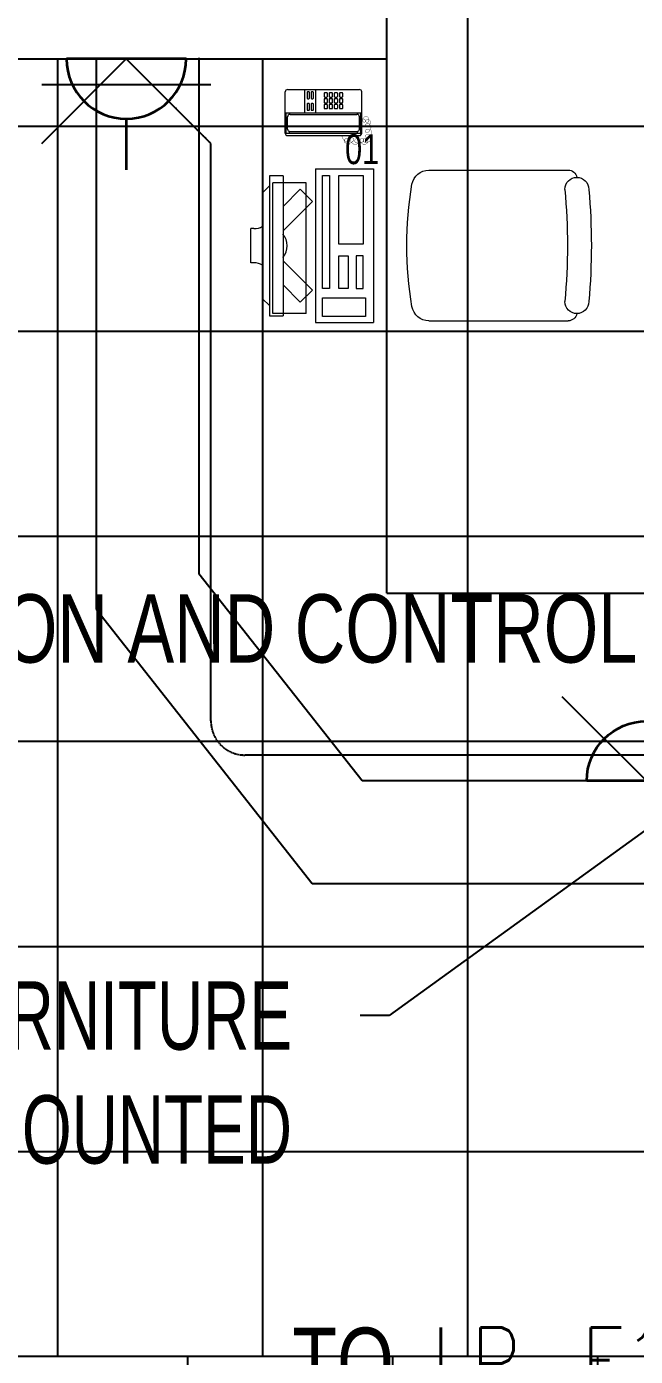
# Model space of a CAD drawing. Extents: x -12260 to 57327, y -29287 to 19916.
# Drawn here: x 3344 to 5126, y -2710 to 1182 of the extents above; entities that cross this region are included whole.
import ezdxf
from ezdxf import colors
from ezdxf.entities.mleader import LeaderData, LeaderLine
from ezdxf.enums import TextEntityAlignment as Align
from ezdxf.math import Vec2, Vec3

# ---------------------------------------------------------------- set-up
doc = ezdxf.new("R2010")
doc.units = 0
doc.header["$LTSCALE"] = 0.25
doc.linetypes.add('DASHDOT', pattern=[25.4, 12.7, -6.35, 0, -6.35])
doc.linetypes.add('HIDDEN', pattern=[9.525, 6.35, -3.175])
for name, color, linetype, lineweight in [('01-First Floor-FUR$0$72_EGR_BASE_TEXT', 252, 'Continuous', 5), ('01-First Floor-FUR$0$72_EGR_EQP_TAG', 142, 'Continuous', 5), ('01-First Floor-FUR$0$LOADING', 253, 'Continuous', 5), ('01-First Floor-FUR$0$Walls', 251, 'Continuous', 5), ('E-LITE-CIRC @ 100', 6, 'Continuous', 25), ('E-LITE-CLNG-CNDT', 6, 'DASHDOT', 35), ('E-LITE-EXIT-NUMB', 6, 'Continuous', 25), ('E-POWR-FLOR-CNDT', 6, 'HIDDEN', 25), ('E-POWR-TEXT @ 100', 6, 'Continuous', 25), ('E-POWR-WALL @ 100', 4, 'Continuous', 35)]:
    doc.layers.add(name, color=color, linetype=linetype, lineweight=lineweight)
doc.layers.add('01-First Floor-FUR$0$FALSE CEILING', color=251, linetype='Continuous')
doc.styles.add('01-First Floor-FUR$0$X3G_ENTITY_257CFD', font='swisscl.ttf', dxfattribs={"height": 200})
doc.styles.add('01-First Floor-FUR$0$X3G_ENTITY_9EC9', font='swisscl.ttf', dxfattribs={"height": 0.2})
doc.styles.add('DC_Elc_Romans', font='elc_romans.shx', dxfattribs={"width": 0.7})
doc.styles.add('DC_SIMPLEX', font='SIMPLEX.shx', dxfattribs={"width": 0.7})

# ---------------------------------------------------------------- blocks, each defined once
blk = doc.blocks.new('01-First Floor-FUR$0$DM20079-P')
at = {"color": 0}
for p, q in [((-0.0686, 0.217), (-0.0686, 0.008)), ((-0.0616, 0.225), (0.0594, 0.225)), ((-0.0616, 0.225), (-0.0616, 0)), ((-0.0616, 0.222), (-0.0016, 0.222)), ((-0.0616, 0.212), (-0.0565, 0.212)), ((-0.0566, 0.2105), (-0.0566, 0.0145)), ((-0.0496, 0.2175), (-0.0136, 0.2175)), ((-0.0068, 0.212), (-0.0016, 0.212)), ((-0.0066, 0.2105), (-0.0066, 0.0145)), ((-0.0016, 0.225), (-0.0016, 0)), ((0.0664, 0.217), (0.0664, 0.008)), ((-0.0016, 0.1675), (0.0664, 0.1675)), ((-0.0016, 0.135), (0.0664, 0.135)), ((-0.0616, 0.013), (-0.0565, 0.013)), ((-0.0616, 0.003), (-0.0016, 0.003)), ((-0.0594, 0), (0.0594, 0)), ((-0.0496, 0.0075), (-0.0136, 0.0075)), ((-0.0068, 0.013), (-0.0016, 0.013))]:
    blk.add_line(p, q, dxfattribs=at)
for points in [[(0.0074, 0.1605, 0.414214), (0.0054, 0.1585), (0.0054, 0.1555, 0.414214), (0.0074, 0.1535), (0.0234, 0.1535, 0.414214), (0.0254, 0.1555), (0.0254, 0.1585, 0.414214), (0.0234, 0.1605)], [(0.0574, 0.1535, 0.414214), (0.0594, 0.1555), (0.0594, 0.1585, 0.414214), (0.0574, 0.1605), (0.0414, 0.1605, 0.414214), (0.0394, 0.1585), (0.0394, 0.1555, 0.414214), (0.0414, 0.1535)], [(0.0234, 0.142, 0.414214), (0.0254, 0.144), (0.0254, 0.147, 0.414214), (0.0234, 0.149), (0.0074, 0.149, 0.414214), (0.0054, 0.147), (0.0054, 0.144, 0.414214), (0.0074, 0.142)], [(0.0574, 0.142, 0.414214), (0.0594, 0.144), (0.0594, 0.147, 0.414214), (0.0574, 0.149), (0.0414, 0.149, 0.414214), (0.0394, 0.147), (0.0394, 0.144, 0.414214), (0.0414, 0.142)], [(0.0104, 0.103, 0.414214), (0.0124, 0.101), (0.0204, 0.101, 0.414214), (0.0224, 0.103), (0.0224, 0.109, 0.414214), (0.0204, 0.111), (0.0124, 0.111, 0.414214), (0.0104, 0.109)], [(0.0104, 0.088, 0.414214), (0.0124, 0.086), (0.0204, 0.086, 0.414214), (0.0224, 0.088), (0.0224, 0.094, 0.414214), (0.0204, 0.096), (0.0124, 0.096, 0.414214), (0.0104, 0.094)], [(0.0104, 0.073, 0.414214), (0.0124, 0.071), (0.0204, 0.071, 0.414214), (0.0224, 0.073), (0.0224, 0.079, 0.414214), (0.0204, 0.081), (0.0124, 0.081, 0.414214), (0.0104, 0.079)], [(0.0274, 0.103, 0.414214), (0.0294, 0.101), (0.0374, 0.101, 0.414214), (0.0394, 0.103), (0.0394, 0.109, 0.414214), (0.0374, 0.111), (0.0294, 0.111, 0.414214), (0.0274, 0.109)], [(0.0274, 0.088, 0.414214), (0.0294, 0.086), (0.0374, 0.086, 0.414214), (0.0394, 0.088), (0.0394, 0.094, 0.414214), (0.0374, 0.096), (0.0294, 0.096, 0.414214), (0.0274, 0.094)], [(0.0274, 0.073, 0.414214), (0.0294, 0.071), (0.0374, 0.071, 0.414214), (0.0394, 0.073), (0.0394, 0.079, 0.414214), (0.0374, 0.081), (0.0294, 0.081, 0.414214), (0.0274, 0.079)], [(0.0444, 0.103, 0.414214), (0.0464, 0.101), (0.0544, 0.101, 0.414214), (0.0564, 0.103), (0.0564, 0.109, 0.414214), (0.0544, 0.111), (0.0464, 0.111, 0.414214), (0.0444, 0.109)], [(0.0444, 0.088, 0.414214), (0.0464, 0.086), (0.0544, 0.086, 0.414214), (0.0564, 0.088), (0.0564, 0.094, 0.414214), (0.0544, 0.096), (0.0464, 0.096, 0.414214), (0.0444, 0.094)], [(0.0444, 0.073, 0.414214), (0.0464, 0.071), (0.0544, 0.071, 0.414214), (0.0564, 0.073), (0.0564, 0.079, 0.414214), (0.0544, 0.081), (0.0464, 0.081, 0.414214), (0.0444, 0.079)], [(0.0104, 0.058, 0.414214), (0.0124, 0.056), (0.0204, 0.056, 0.414214), (0.0224, 0.058), (0.0224, 0.064, 0.414214), (0.0204, 0.066), (0.0124, 0.066, 0.414214), (0.0104, 0.064)], [(0.0274, 0.058, 0.414214), (0.0294, 0.056), (0.0374, 0.056, 0.414214), (0.0394, 0.058), (0.0394, 0.064, 0.414214), (0.0374, 0.066), (0.0294, 0.066, 0.414214), (0.0274, 0.064)], [(0.0444, 0.058, 0.414214), (0.0464, 0.056), (0.0544, 0.056, 0.414214), (0.0564, 0.058), (0.0564, 0.064, 0.414214), (0.0544, 0.066), (0.0464, 0.066, 0.414214), (0.0444, 0.064)]]:
    blk.add_lwpolyline(points, format="xyb", close=True, dxfattribs=at)
at = {"color": 0, "const_width": 0.001}
blk.add_lwpolyline([(-0.0686, 0.059, 0.184574), (-0.0861, 0.0478, 1.44364), (-0.0769, 0.0452, 0.837915), (-0.0907, 0.0465, 0.30536), (-0.0835, 0.0248, 1.584726), (-0.0815, 0.034, 0.253153), (-0.094, 0.0228, 0.874198), (-0.0776, 0.0142, 0.915253), (-0.0897, 0.0168, 0.223821), (-0.0874, -0.0011, 1.703343), (-0.0796, 0.005, 0.588962), (-0.0934, -0.0114, 0.717795), (-0.0769, -0.0108, 0.983104), (-0.0875, -0.0075, 0.326362), (-0.0815, -0.0259, 0.758716), (-0.0657, -0.0134, 0.906186), (-0.0743, -0.016, 0.189488), (-0.067, -0.0272, 0.7948), (-0.0506, -0.0127, 1.223996), (-0.0585, -0.0193, 0.072149), (-0.0473, -0.0259, 0.645886), (-0.0341, -0.0134, 1.366917), (-0.042, -0.0193, 0.078415), (-0.0315, -0.0246, 0.723006), (-0.0229, -0.0127, 1.105484), (-0.0289, -0.018, 0.327892), (-0.017, -0.0193, 0.446638), (-0.0144, -0.0068, 0.327263), (-0.0269, -0.0029, 1.240441), (-0.0229, -0.0094, 0.611307), (-0.0278, 0.0075)], format="xyb", dxfattribs=at)
at = {"color": 0}
for centre, radius, start, end in [((-0.0605, 0.217), 0.00813, 97.9633, 179.6649), ((-0.0496, 0.2105), 0.007, 90, 180), ((-0.0136, 0.2105), 0.007, 0, 90), ((0.0582, 0.217), 0.00813, 0.3351, 82.0367), ((-0.0605, 0.008), 0.00813, 180.3351, 277.9633), ((-0.0496, 0.0145), 0.007, 180, 270), ((-0.0136, 0.0145), 0.007, 270, 0), ((0.0582, 0.008), 0.00813, 277.9633, 359.6649)]:
    blk.add_arc(centre, radius, start, end, dxfattribs=at)
blk = doc.blocks.new('01-First Floor-FUR$0$GF21021-P')
for p, q in [((-0.2207, 0.4756), (-0.2207, 0.0675)), ((0.2205, 0.4756), (0.2205, 0.0675))]:
    blk.add_line(p, q)
for centre, radius, start, end in [((-0.1707, 0.4756), 0.05, 99.6329, 180), ((-0.0001, -0.5295), 1.0695, 80.3671, 99.6329), ((0.1705, 0.4756), 0.05, 0, 80.3671), ((-0.1957, 0.0675), 0.025, 180, 261.4721), ((-0.1643, 0.0425), 0.0351, 90, 270), ((0, 1.8467), 1.7767, 264.6946, 275.3053), ((0.1641, 0.0425), 0.0351, 270, 90), ((0.1955, 0.0675), 0.025, 278.5279, 0), ((0, 1.8314), 1.8314, 264.8532, 275.147)]:
    blk.add_arc(centre, radius, start, end)
blk = doc.blocks.new('01-First Floor-FUR$0$ITCWLS1-P')
at = {"layer": '01-First Floor-FUR$0$LOADING'}
for p, q in [((-0.2651, 0.43, 0), (-0.3051, 0.43, 0)), ((-0.3051, 0.43, 0), (-0.3051, 0.02, 0)), ((-0.2651, 0.43, 0), (-0.2651, 0.02, 0)), ((-0.17, 0.45), (-0.17, 0)), ((-0.17, 0.45), (0, 0.45)), ((-0.1496, 0.4305), (-0.1291, 0.4305)), ((-0.1291, 0.4305), (-0.1291, 0.4089)), ((0, 0.45), (0, 0)), ((-0.3251, 0.38, 0), (-0.3051, 0.4, 0)), ((-0.197, 0.4094), (-0.295, 0.4094)), ((-0.295, 0.0264), (-0.295, 0.4094)), ((-0.197, 0.0264), (-0.197, 0.4094)), ((-0.3251, 0.38, 0), (-0.3251, 0.07, 0)), ((-0.3503, 0.275), (-0.3596, 0.275)), ((-0.3596, 0.175), (-0.3596, 0.275)), ((-0.3503, 0.175), (-0.3596, 0.175)), ((-0.3251, 0.07, 0), (-0.3051, 0.05, 0)), ((-0.3051, 0.02, 0), (-0.2651, 0.02, 0)), ((-0.197, 0.0264), (-0.295, 0.0264)), ((-0.17, 0), (0, 0))]:
    blk.add_line(p, q, dxfattribs=at)
at = {"layer": '01-First Floor-FUR$0$LOADING', "extrusion": (2.48281e-10, 3.18408e-10, -1)}
for p, q in [((-0.2651, 0.3395), (-0.2144, 0.3902)), ((-0.1791, 0.3548), (-0.2144, 0.3902)), ((-0.2651, 0.2688), (-0.1791, 0.3548))]:
    blk.add_line(p, q, dxfattribs=at)
at = {"layer": '01-First Floor-FUR$0$LOADING', "extrusion": (2.48281e-10, -3.18408e-10, -1)}
for p, q in [((-0.2651, 0.1812), (-0.1791, 0.0952)), ((-0.2651, 0.1105), (-0.2144, 0.0598)), ((-0.1791, 0.0952), (-0.2144, 0.0598))]:
    blk.add_line(p, q, dxfattribs=at)
at = {"layer": '01-First Floor-FUR$0$LOADING'}
for points in [[(-0.1291, 0.4089), (-0.1291, 0.1), (-0.1496, 0.1), (-0.1496, 0.4305)], [(-0.1496, 0.1), (-0.1496, 0.1), (-0.1496, 0.1), (-0.1496, 0.1), (-0.1496, 0.1), (-0.1496, 0.1), (-0.1496, 0.1), (-0.1496, 0.1), (-0.1496, 0.1)], [(-0.1496, 0.1), (-0.1496, 0.1), (-0.1496, 0.1), (-0.1496, 0.1), (-0.1496, 0.1), (-0.1496, 0.1), (-0.1496, 0.1), (-0.1496, 0.1), (-0.1496, 0.1), (-0.1496, 0.1), (-0.1496, 0.1), (-0.1496, 0.1), (-0.1496, 0.1), (-0.1496, 0.1), (-0.1496, 0.1), (-0.1496, 0.1), (-0.1496, 0.1), (-0.1496, 0.1)], [(-0.1496, 0.1), (-0.1496, 0.1), (-0.1496, 0.1), (-0.1496, 0.1), (-0.1496, 0.1), (-0.1496, 0.1), (-0.1496, 0.1), (-0.1496, 0.1), (-0.1496, 0.1), (-0.1496, 0.1)], [(-0.1496, 0.1), (-0.1496, 0.1), (-0.1496, 0.1), (-0.1496, 0.1), (-0.1496, 0.1), (-0.1496, 0.1), (-0.1496, 0.1)], [(-0.1496, 0.1), (-0.1496, 0.1), (-0.1496, 0.1), (-0.1496, 0.1), (-0.1496, 0.1), (-0.1496, 0.1), (-0.1496, 0.1), (-0.1496, 0.1), (-0.1496, 0.1), (-0.1496, 0.1)], [(-0.1496, 0.1), (-0.1496, 0.1), (-0.1496, 0.1), (-0.1496, 0.1), (-0.1496, 0.1), (-0.1496, 0.1), (-0.1496, 0.1), (-0.1496, 0.1), (-0.1496, 0.1), (-0.1496, 0.1), (-0.1496, 0.1), (-0.1496, 0.1), (-0.1496, 0.1), (-0.1496, 0.1), (-0.1496, 0.1)], [(-0.1496, 0.1), (-0.1496, 0.1), (-0.1496, 0.1), (-0.1496, 0.1), (-0.1496, 0.1), (-0.1496, 0.1), (-0.1496, 0.1), (-0.1496, 0.1), (-0.1496, 0.1), (-0.1496, 0.1)], [(-0.1496, 0.1), (-0.1496, 0.1), (-0.1496, 0.1), (-0.1496, 0.1), (-0.1496, 0.1), (-0.1496, 0.1), (-0.1496, 0.1), (-0.1496, 0.1), (-0.1496, 0.1), (-0.1496, 0.1)], [(-0.1496, 0.1), (-0.1496, 0.1), (-0.1496, 0.1), (-0.1496, 0.1), (-0.1496, 0.1), (-0.1496, 0.1), (-0.1496, 0.1), (-0.1496, 0.1), (-0.1496, 0.1), (-0.1496, 0.1), (-0.1496, 0.1), (-0.1496, 0.1), (-0.1496, 0.1), (-0.1496, 0.1), (-0.1496, 0.1), (-0.1496, 0.1), (-0.1496, 0.1), (-0.1496, 0.1), (-0.1496, 0.1), (-0.1496, 0.1), (-0.1496, 0.1), (-0.1496, 0.1), (-0.1496, 0.1), (-0.1496, 0.1), (-0.1496, 0.1), (-0.1496, 0.1), (-0.1496, 0.1), (-0.1496, 0.1), (-0.1496, 0.1), (-0.1496, 0.1), (-0.1496, 0.1), (-0.1496, 0.1), (-0.1496, 0.1), (-0.1496, 0.1), (-0.1496, 0.1), (-0.1496, 0.1), (-0.1496, 0.1), (-0.1496, 0.1), (-0.1496, 0.1), (-0.1496, 0.1), (-0.1496, 0.1), (-0.1496, 0.1), (-0.1496, 0.1), (-0.1496, 0.1), (-0.1496, 0.1), (-0.1496, 0.1), (-0.1496, 0.1), (-0.1496, 0.1), (-0.1496, 0.1), (-0.1496, 0.1), (-0.1496, 0.1), (-0.1496, 0.1), (-0.1496, 0.1), (-0.1496, 0.1)], [(-0.1496, 0.1), (-0.1496, 0.1), (-0.1496, 0.1), (-0.1496, 0.1), (-0.1496, 0.1), (-0.1496, 0.1), (-0.1496, 0.1), (-0.1496, 0.1), (-0.1496, 0.1), (-0.1496, 0.1), (-0.1496, 0.1), (-0.1496, 0.1), (-0.1496, 0.1), (-0.1496, 0.1), (-0.1496, 0.1), (-0.1496, 0.1), (-0.1496, 0.1), (-0.1496, 0.1), (-0.1496, 0.1), (-0.1496, 0.1), (-0.1496, 0.1), (-0.1496, 0.1), (-0.1496, 0.1), (-0.1496, 0.1), (-0.1496, 0.1), (-0.1496, 0.1), (-0.1496, 0.1), (-0.1496, 0.1), (-0.1496, 0.1), (-0.1496, 0.1), (-0.1496, 0.1), (-0.1496, 0.1), (-0.1496, 0.1), (-0.1496, 0.1), (-0.1496, 0.1), (-0.1496, 0.1), (-0.1496, 0.1), (-0.1496, 0.1), (-0.1496, 0.1), (-0.1496, 0.1), (-0.1496, 0.1), (-0.1496, 0.1), (-0.1496, 0.1), (-0.1496, 0.1), (-0.1496, 0.1), (-0.1496, 0.1), (-0.1496, 0.1), (-0.1496, 0.1), (-0.1496, 0.1), (-0.1496, 0.1), (-0.1496, 0.1), (-0.1496, 0.1), (-0.1496, 0.1), (-0.1496, 0.1), (-0.1496, 0.1), (-0.1496, 0.1), (-0.1496, 0.1), (-0.1496, 0.1), (-0.1496, 0.1), (-0.1496, 0.1), (-0.1496, 0.1), (-0.1496, 0.1), (-0.1496, 0.1), (-0.1496, 0.1), (-0.1496, 0.1), (-0.1496, 0.1), (-0.1496, 0.1), (-0.1496, 0.1), (-0.1496, 0.1), (-0.1496, 0.1), (-0.1496, 0.1), (-0.1496, 0.1), (-0.1496, 0.1), (-0.1496, 0.1), (-0.1496, 0.1), (-0.1496, 0.1), (-0.1496, 0.1), (-0.1496, 0.1), (-0.1496, 0.1), (-0.1496, 0.1), (-0.1496, 0.1), (-0.1496, 0.1), (-0.1496, 0.1), (-0.1496, 0.1), (-0.1496, 0.1), (-0.1496, 0.1), (-0.1496, 0.1), (-0.1496, 0.1), (-0.1496, 0.1)], [(-0.1496, 0.1), (-0.1496, 0.1), (-0.1496, 0.1), (-0.1496, 0.1), (-0.1496, 0.1), (-0.1496, 0.1), (-0.1496, 0.1), (-0.1496, 0.1), (-0.1496, 0.1), (-0.1496, 0.1), (-0.1496, 0.1), (-0.1496, 0.1)], [(-0.1496, 0.1), (-0.1496, 0.1), (-0.1496, 0.1), (-0.1496, 0.1), (-0.1496, 0.1), (-0.1496, 0.1), (-0.1496, 0.1)], [(-0.1496, 0.1), (-0.1496, 0.1), (-0.1496, 0.1), (-0.1496, 0.1), (-0.1496, 0.1), (-0.1496, 0.1), (-0.1496, 0.1), (-0.1496, 0.1), (-0.1496, 0.1), (-0.1496, 0.1), (-0.1496, 0.1), (-0.1496, 0.1), (-0.1496, 0.1), (-0.1496, 0.1), (-0.1496, 0.1), (-0.1496, 0.1), (-0.1496, 0.1)], [(-0.1496, 0.1), (-0.1496, 0.1), (-0.1496, 0.1), (-0.1496, 0.1), (-0.1496, 0.1), (-0.1496, 0.1), (-0.1496, 0.1), (-0.1496, 0.1), (-0.1496, 0.1), (-0.1496, 0.1), (-0.1496, 0.1), (-0.1496, 0.1), (-0.1496, 0.1), (-0.1496, 0.1), (-0.1496, 0.1), (-0.1496, 0.1), (-0.1496, 0.1), (-0.1496, 0.1), (-0.1496, 0.1), (-0.1496, 0.1), (-0.1496, 0.1), (-0.1496, 0.1), (-0.1496, 0.1), (-0.1496, 0.1), (-0.1496, 0.1), (-0.1496, 0.1), (-0.1496, 0.1), (-0.1496, 0.1), (-0.1496, 0.1), (-0.1496, 0.1), (-0.1496, 0.1), (-0.1496, 0.1), (-0.1496, 0.1), (-0.1496, 0.1), (-0.1496, 0.1), (-0.1496, 0.1), (-0.1496, 0.1), (-0.1496, 0.1), (-0.1496, 0.1), (-0.1496, 0.1), (-0.1496, 0.1), (-0.1496, 0.1), (-0.1496, 0.1), (-0.1496, 0.1), (-0.1496, 0.1), (-0.1496, 0.1), (-0.1496, 0.1), (-0.1496, 0.1), (-0.1496, 0.1), (-0.1496, 0.1), (-0.1496, 0.1), (-0.1496, 0.1), (-0.1496, 0.1), (-0.1496, 0.1), (-0.1496, 0.1), (-0.1496, 0.1), (-0.1496, 0.1), (-0.1496, 0.1), (-0.1496, 0.1), (-0.1496, 0.1), (-0.1496, 0.1), (-0.1496, 0.1), (-0.1496, 0.1), (-0.1496, 0.1), (-0.1496, 0.1), (-0.1496, 0.1), (-0.1496, 0.1), (-0.1496, 0.1), (-0.1496, 0.1), (-0.1496, 0.1), (-0.1496, 0.1), (-0.1496, 0.1), (-0.1496, 0.1), (-0.1496, 0.1), (-0.1496, 0.1), (-0.1496, 0.1), (-0.1496, 0.1), (-0.1496, 0.1), (-0.1496, 0.1), (-0.1496, 0.1), (-0.1496, 0.1), (-0.1496, 0.1), (-0.1496, 0.1), (-0.1496, 0.1), (-0.1496, 0.1), (-0.1496, 0.1), (-0.1496, 0.1), (-0.1496, 0.1), (-0.1496, 0.1), (-0.1496, 0.1), (-0.1496, 0.1), (-0.1496, 0.1), (-0.1496, 0.1), (-0.1496, 0.1), (-0.1496, 0.1), (-0.1496, 0.1), (-0.1496, 0.1), (-0.1496, 0.1), (-0.1496, 0.1), (-0.1496, 0.1), (-0.1496, 0.1), (-0.1496, 0.1), (-0.1496, 0.1), (-0.1496, 0.1), (-0.1496, 0.1), (-0.1496, 0.1), (-0.1496, 0.1), (-0.1496, 0.1), (-0.1496, 0.1), (-0.1496, 0.1), (-0.1496, 0.1)], [(-0.1496, 0.1), (-0.1496, 0.1), (-0.1496, 0.1), (-0.1496, 0.1), (-0.1496, 0.1), (-0.1496, 0.1), (-0.1496, 0.1), (-0.1496, 0.1)]]:
    blk.add_lwpolyline(points, dxfattribs=at)
for points in [[(-0.1019, 0.4305), (-0.0304, 0.4305), (-0.0304, 0.2294), (-0.1019, 0.2294)], [(-0.1019, 0.1954), (-0.0747, 0.1954), (-0.0747, 0.1), (-0.1019, 0.1)], [(-0.0304, 0.1954), (-0.0508, 0.1954), (-0.0508, 0.1), (-0.0304, 0.1)], [(-0.1496, 0.1), (-0.1496, 0.1), (-0.1496, 0.1), (-0.1496, 0.1), (-0.1496, 0.1), (-0.1496, 0.1), (-0.1496, 0.1), (-0.1496, 0.1), (-0.1496, 0.1), (-0.1496, 0.1), (-0.1496, 0.1), (-0.1496, 0.1), (-0.1496, 0.1), (-0.1496, 0.1), (-0.1496, 0.1), (-0.1496, 0.1), (-0.1496, 0.1), (-0.1496, 0.1), (-0.1496, 0.1), (-0.1496, 0.1), (-0.1496, 0.1), (-0.1496, 0.1), (-0.1496, 0.1), (-0.1496, 0.1), (-0.1496, 0.1), (-0.1496, 0.1), (-0.1496, 0.1), (-0.1496, 0.1), (-0.1496, 0.1), (-0.1496, 0.1), (-0.1496, 0.1), (-0.1496, 0.1), (-0.1496, 0.1), (-0.1496, 0.1), (-0.1496, 0.1), (-0.1496, 0.1), (-0.1496, 0.1), (-0.1496, 0.1), (-0.1496, 0.1), (-0.1496, 0.1), (-0.1496, 0.1), (-0.1496, 0.1), (-0.1496, 0.1), (-0.1496, 0.1), (-0.1496, 0.1), (-0.1496, 0.1), (-0.1496, 0.1), (-0.1496, 0.1), (-0.1496, 0.1), (-0.1496, 0.1), (-0.1496, 0.1), (-0.1496, 0.1), (-0.1496, 0.1), (-0.1496, 0.1), (-0.1496, 0.1), (-0.1496, 0.1), (-0.1496, 0.1), (-0.1496, 0.1), (-0.1496, 0.1), (-0.1496, 0.1), (-0.1496, 0.1), (-0.1496, 0.1), (-0.1496, 0.1), (-0.1496, 0.1), (-0.1496, 0.1), (-0.1496, 0.1), (-0.1496, 0.1), (-0.1496, 0.1), (-0.1496, 0.1), (-0.1496, 0.1), (-0.1496, 0.1), (-0.1496, 0.1), (-0.1496, 0.1), (-0.1496, 0.1), (-0.1496, 0.1), (-0.1496, 0.1), (-0.1496, 0.1), (-0.1496, 0.1), (-0.1496, 0.1), (-0.1496, 0.1), (-0.1496, 0.1), (-0.1496, 0.1), (-0.1496, 0.1), (-0.1496, 0.1), (-0.1496, 0.1), (-0.1496, 0.1), (-0.1496, 0.1), (-0.1496, 0.1), (-0.1496, 0.1), (-0.1496, 0.1), (-0.1496, 0.1), (-0.1496, 0.1), (-0.1496, 0.1), (-0.1496, 0.1), (-0.1496, 0.1), (-0.1496, 0.1), (-0.1496, 0.1), (-0.1496, 0.1), (-0.1496, 0.1), (-0.1496, 0.1), (-0.1496, 0.1), (-0.1496, 0.1), (-0.1496, 0.1), (-0.1496, 0.1), (-0.1496, 0.1), (-0.1496, 0.1), (-0.1496, 0.1), (-0.1496, 0.1), (-0.1496, 0.1), (-0.1496, 0.1), (-0.1496, 0.1), (-0.1496, 0.1), (-0.1496, 0.1), (-0.1496, 0.1), (-0.1496, 0.1), (-0.1496, 0.1), (-0.1496, 0.1), (-0.1496, 0.1), (-0.1496, 0.1), (-0.1496, 0.1), (-0.1496, 0.1), (-0.1496, 0.1), (-0.1496, 0.1), (-0.1496, 0.1), (-0.1496, 0.1), (-0.1496, 0.1), (-0.1496, 0.1), (-0.1496, 0.1), (-0.1496, 0.1), (-0.1496, 0.1), (-0.1496, 0.1), (-0.1496, 0.1), (-0.1496, 0.1), (-0.1496, 0.1), (-0.1496, 0.1), (-0.1496, 0.1), (-0.1496, 0.1), (-0.1496, 0.1), (-0.1496, 0.1), (-0.1496, 0.1), (-0.1496, 0.1), (-0.1496, 0.1), (-0.1496, 0.1), (-0.1496, 0.1), (-0.1496, 0.1), (-0.1496, 0.1), (-0.1496, 0.1), (-0.1496, 0.1), (-0.1496, 0.1), (-0.1496, 0.1), (-0.1496, 0.1), (-0.1496, 0.1), (-0.1496, 0.1), (-0.1496, 0.1), (-0.1496, 0.1), (-0.1496, 0.1), (-0.1496, 0.1), (-0.1496, 0.1), (-0.1496, 0.1), (-0.1496, 0.1), (-0.1496, 0.1), (-0.1496, 0.1), (-0.1496, 0.1), (-0.1496, 0.1), (-0.1496, 0.1), (-0.1496, 0.1), (-0.1496, 0.1), (-0.1496, 0.1), (-0.1496, 0.1), (-0.1496, 0.1), (-0.1496, 0.1), (-0.1496, 0.1), (-0.1496, 0.1), (-0.1496, 0.1), (-0.1496, 0.1), (-0.1496, 0.1), (-0.1496, 0.1), (-0.1496, 0.1), (-0.1496, 0.1), (-0.1496, 0.1), (-0.1496, 0.1), (-0.1496, 0.1), (-0.1496, 0.1), (-0.1496, 0.1), (-0.1496, 0.1), (-0.1496, 0.1), (-0.1496, 0.1), (-0.1496, 0.1), (-0.1496, 0.1), (-0.1496, 0.1), (-0.1496, 0.1), (-0.1496, 0.1), (-0.1496, 0.1), (-0.1496, 0.1), (-0.1496, 0.1), (-0.1496, 0.1), (-0.1496, 0.1), (-0.1496, 0.1), (-0.1496, 0.1), (-0.1496, 0.1), (-0.1496, 0.1), (-0.1496, 0.1), (-0.1496, 0.1), (-0.1496, 0.1), (-0.1496, 0.1), (-0.1496, 0.1), (-0.1496, 0.1), (-0.1496, 0.1), (-0.1496, 0.1), (-0.1496, 0.1), (-0.1496, 0.1), (-0.1496, 0.1), (-0.1496, 0.1), (-0.1496, 0.1), (-0.1496, 0.1), (-0.1496, 0.1), (-0.1496, 0.1), (-0.1496, 0.1), (-0.1496, 0.1), (-0.1496, 0.1), (-0.1496, 0.1), (-0.1496, 0.1), (-0.1496, 0.1), (-0.1496, 0.1), (-0.1496, 0.1), (-0.1496, 0.1), (-0.1496, 0.1), (-0.1496, 0.1), (-0.1496, 0.1), (-0.1496, 0.1), (-0.1496, 0.1), (-0.1496, 0.1), (-0.1496, 0.1), (-0.1496, 0.1), (-0.1496, 0.1), (-0.1496, 0.1), (-0.1496, 0.1), (-0.1496, 0.1), (-0.1496, 0.1), (-0.1496, 0.1), (-0.1496, 0.1), (-0.1496, 0.1), (-0.1496, 0.1), (-0.1496, 0.1), (-0.1496, 0.1), (-0.1496, 0.1), (-0.1496, 0.1), (-0.1496, 0.1), (-0.1496, 0.1), (-0.1496, 0.1), (-0.1496, 0.1), (-0.1496, 0.1), (-0.1496, 0.1), (-0.1496, 0.1), (-0.1496, 0.1), (-0.1496, 0.1), (-0.1496, 0.1), (-0.1496, 0.1), (-0.1496, 0.1), (-0.1496, 0.1), (-0.1496, 0.1), (-0.1496, 0.1), (-0.1496, 0.1), (-0.1496, 0.1), (-0.1496, 0.1), (-0.1496, 0.1), (-0.1496, 0.1), (-0.1496, 0.1), (-0.1496, 0.1), (-0.1496, 0.1), (-0.1496, 0.1), (-0.1496, 0.1), (-0.1496, 0.1), (-0.1496, 0.1), (-0.1496, 0.1), (-0.1496, 0.1), (-0.1496, 0.1)], [(-0.1496, 0.1), (-0.1496, 0.1), (-0.1496, 0.1), (-0.1496, 0.1), (-0.1496, 0.1), (-0.1496, 0.1), (-0.1496, 0.1), (-0.1496, 0.1), (-0.1496, 0.1), (-0.1496, 0.1), (-0.1496, 0.1), (-0.1496, 0.1), (-0.1496, 0.1), (-0.1496, 0.1), (-0.1496, 0.1), (-0.1496, 0.1), (-0.1496, 0.1), (-0.1496, 0.1), (-0.1496, 0.1), (-0.1496, 0.1), (-0.1496, 0.1), (-0.1496, 0.1), (-0.1496, 0.1), (-0.1496, 0.1), (-0.1496, 0.1), (-0.1496, 0.1), (-0.1496, 0.1), (-0.1496, 0.1), (-0.1496, 0.1), (-0.1496, 0.1), (-0.1496, 0.1), (-0.1496, 0.1), (-0.1496, 0.1), (-0.1496, 0.1), (-0.1496, 0.1), (-0.1496, 0.1), (-0.1496, 0.1), (-0.1496, 0.1), (-0.1496, 0.1), (-0.1496, 0.1), (-0.1496, 0.1), (-0.1496, 0.1), (-0.1496, 0.1), (-0.1496, 0.1), (-0.1496, 0.1), (-0.1496, 0.1), (-0.1496, 0.1), (-0.1496, 0.1), (-0.1496, 0.1), (-0.1496, 0.1), (-0.1496, 0.1), (-0.1496, 0.1), (-0.1496, 0.1), (-0.1496, 0.1), (-0.1496, 0.1), (-0.1496, 0.1), (-0.1496, 0.1), (-0.1496, 0.1), (-0.1496, 0.1), (-0.1496, 0.1), (-0.1496, 0.1), (-0.1496, 0.1), (-0.1496, 0.1), (-0.1496, 0.1), (-0.1496, 0.1), (-0.1496, 0.1), (-0.1496, 0.1), (-0.1496, 0.1), (-0.1496, 0.1), (-0.1496, 0.1), (-0.1496, 0.1), (-0.1496, 0.1), (-0.1496, 0.1), (-0.1496, 0.1), (-0.1496, 0.1), (-0.1496, 0.1), (-0.1496, 0.1), (-0.1496, 0.1), (-0.1496, 0.1), (-0.1496, 0.1), (-0.1496, 0.1), (-0.1496, 0.1), (-0.1496, 0.1), (-0.1496, 0.1), (-0.1496, 0.1), (-0.1496, 0.1), (-0.1496, 0.1), (-0.1496, 0.1), (-0.1496, 0.1), (-0.1496, 0.1), (-0.1496, 0.1), (-0.1496, 0.1), (-0.1496, 0.1), (-0.1496, 0.1), (-0.1496, 0.1), (-0.1496, 0.1), (-0.1496, 0.1), (-0.1496, 0.1), (-0.1496, 0.1), (-0.1496, 0.1), (-0.1496, 0.1), (-0.1496, 0.1), (-0.1496, 0.1), (-0.1496, 0.1), (-0.1496, 0.1), (-0.1496, 0.1), (-0.1496, 0.1), (-0.1496, 0.1), (-0.1496, 0.1), (-0.1496, 0.1), (-0.1496, 0.1), (-0.1496, 0.1), (-0.1496, 0.1), (-0.1496, 0.1), (-0.1496, 0.1), (-0.1496, 0.1), (-0.1496, 0.1), (-0.1496, 0.1), (-0.1496, 0.1), (-0.1496, 0.1), (-0.1496, 0.1), (-0.1496, 0.1), (-0.1496, 0.1), (-0.1496, 0.1), (-0.1496, 0.1), (-0.1496, 0.1), (-0.1496, 0.1), (-0.1496, 0.1), (-0.1496, 0.1), (-0.1496, 0.1), (-0.1496, 0.1), (-0.1496, 0.1), (-0.1496, 0.1), (-0.1496, 0.1), (-0.1496, 0.1), (-0.1496, 0.1), (-0.1496, 0.1), (-0.1496, 0.1), (-0.1496, 0.1), (-0.1496, 0.1), (-0.1496, 0.1), (-0.1496, 0.1), (-0.1496, 0.1), (-0.1496, 0.1), (-0.1496, 0.1), (-0.1496, 0.1), (-0.1496, 0.1), (-0.1496, 0.1), (-0.1496, 0.1), (-0.1496, 0.1), (-0.1496, 0.1), (-0.1496, 0.1), (-0.1496, 0.1), (-0.1496, 0.1), (-0.1496, 0.1), (-0.1496, 0.1), (-0.1496, 0.1), (-0.1496, 0.1), (-0.1496, 0.1), (-0.1496, 0.1), (-0.1496, 0.1), (-0.1496, 0.1), (-0.1496, 0.1), (-0.1496, 0.1), (-0.1496, 0.1), (-0.1496, 0.1), (-0.1496, 0.1), (-0.1496, 0.1), (-0.1496, 0.1), (-0.1496, 0.1), (-0.1496, 0.1), (-0.1496, 0.1), (-0.1496, 0.1), (-0.1496, 0.1), (-0.1496, 0.1), (-0.1496, 0.1), (-0.1496, 0.1), (-0.1496, 0.1), (-0.1496, 0.1), (-0.1496, 0.1), (-0.1496, 0.1), (-0.1496, 0.1), (-0.1496, 0.1), (-0.1496, 0.1), (-0.1496, 0.1), (-0.1496, 0.1), (-0.1496, 0.1), (-0.1496, 0.1), (-0.1496, 0.1), (-0.1496, 0.1), (-0.1496, 0.1), (-0.1496, 0.1), (-0.1496, 0.1), (-0.1496, 0.1), (-0.1496, 0.1), (-0.1496, 0.1), (-0.1496, 0.1), (-0.1496, 0.1), (-0.1496, 0.1), (-0.1496, 0.1), (-0.1496, 0.1), (-0.1496, 0.1), (-0.1496, 0.1), (-0.1496, 0.1), (-0.1496, 0.1), (-0.1496, 0.1), (-0.1496, 0.1), (-0.1496, 0.1), (-0.1496, 0.1), (-0.1496, 0.1), (-0.1496, 0.1), (-0.1496, 0.1), (-0.1496, 0.1), (-0.1496, 0.1)], [(-0.1496, 0.1), (-0.1496, 0.1), (-0.1496, 0.1), (-0.1496, 0.1), (-0.1496, 0.1), (-0.1496, 0.1), (-0.1496, 0.1), (-0.1496, 0.1), (-0.1496, 0.1), (-0.1496, 0.1), (-0.1496, 0.1), (-0.1496, 0.1), (-0.1496, 0.1), (-0.1496, 0.1), (-0.1496, 0.1), (-0.1496, 0.1), (-0.1496, 0.1), (-0.1496, 0.1), (-0.1496, 0.1), (-0.1496, 0.1), (-0.1496, 0.1), (-0.1496, 0.1), (-0.1496, 0.1), (-0.1496, 0.1), (-0.1496, 0.1), (-0.1496, 0.1), (-0.1496, 0.1), (-0.1496, 0.1), (-0.1496, 0.1), (-0.1496, 0.1), (-0.1496, 0.1), (-0.1496, 0.1), (-0.1496, 0.1), (-0.1496, 0.1), (-0.1496, 0.1), (-0.1496, 0.1), (-0.1496, 0.1), (-0.1496, 0.1), (-0.1496, 0.1), (-0.1496, 0.1), (-0.1496, 0.1), (-0.1496, 0.1), (-0.1496, 0.1), (-0.1496, 0.1), (-0.1496, 0.1), (-0.1496, 0.1), (-0.1496, 0.1), (-0.1496, 0.1), (-0.1496, 0.1), (-0.1496, 0.1), (-0.1496, 0.1), (-0.1496, 0.1), (-0.1496, 0.1), (-0.1496, 0.1), (-0.1496, 0.1), (-0.1496, 0.1), (-0.1496, 0.1), (-0.1496, 0.1), (-0.1496, 0.1), (-0.1496, 0.1), (-0.1496, 0.1), (-0.1496, 0.1), (-0.1496, 0.1), (-0.1496, 0.1), (-0.1496, 0.1), (-0.1496, 0.1), (-0.1496, 0.1), (-0.1496, 0.1), (-0.1496, 0.1), (-0.1496, 0.1), (-0.1496, 0.1), (-0.1496, 0.1), (-0.1496, 0.1), (-0.1496, 0.1), (-0.1496, 0.1), (-0.1496, 0.1), (-0.1496, 0.1), (-0.1496, 0.1), (-0.1496, 0.1), (-0.1496, 0.1), (-0.1496, 0.1), (-0.1496, 0.1), (-0.1496, 0.1), (-0.1496, 0.1), (-0.1496, 0.1), (-0.1496, 0.1), (-0.1496, 0.1), (-0.1496, 0.1), (-0.1496, 0.1), (-0.1496, 0.1), (-0.1496, 0.1), (-0.1496, 0.1), (-0.1496, 0.1), (-0.1496, 0.1), (-0.1496, 0.1), (-0.1496, 0.1), (-0.1496, 0.1), (-0.1496, 0.1), (-0.1496, 0.1), (-0.1496, 0.1), (-0.1496, 0.1), (-0.1496, 0.1), (-0.1496, 0.1), (-0.1496, 0.1), (-0.1496, 0.1), (-0.1496, 0.1), (-0.1496, 0.1), (-0.1496, 0.1), (-0.1496, 0.1), (-0.1496, 0.1), (-0.1496, 0.1), (-0.1496, 0.1), (-0.1496, 0.1), (-0.1496, 0.1), (-0.1496, 0.1), (-0.1496, 0.1), (-0.1496, 0.1), (-0.1496, 0.1), (-0.1496, 0.1), (-0.1496, 0.1), (-0.1496, 0.1), (-0.1496, 0.1), (-0.1496, 0.1), (-0.1496, 0.1), (-0.1496, 0.1), (-0.1496, 0.1), (-0.1496, 0.1), (-0.1496, 0.1), (-0.1496, 0.1), (-0.1496, 0.1), (-0.1496, 0.1), (-0.1496, 0.1), (-0.1496, 0.1), (-0.1496, 0.1), (-0.1496, 0.1), (-0.1496, 0.1), (-0.1496, 0.1), (-0.1496, 0.1), (-0.1496, 0.1), (-0.1496, 0.1), (-0.1496, 0.1), (-0.1496, 0.1), (-0.1496, 0.1), (-0.1496, 0.1), (-0.1496, 0.1), (-0.1496, 0.1), (-0.1496, 0.1), (-0.1496, 0.1), (-0.1496, 0.1), (-0.1496, 0.1), (-0.1496, 0.1), (-0.1496, 0.1), (-0.1496, 0.1), (-0.1496, 0.1), (-0.1496, 0.1), (-0.1496, 0.1), (-0.1496, 0.1), (-0.1496, 0.1), (-0.1496, 0.1), (-0.1496, 0.1), (-0.1496, 0.1), (-0.1496, 0.1), (-0.1496, 0.1), (-0.1496, 0.1), (-0.1496, 0.1), (-0.1496, 0.1), (-0.1496, 0.1), (-0.1496, 0.1), (-0.1496, 0.1), (-0.1496, 0.1), (-0.1496, 0.1), (-0.1496, 0.1), (-0.1496, 0.1), (-0.1496, 0.1), (-0.1496, 0.1), (-0.1496, 0.1), (-0.1496, 0.1), (-0.1496, 0.1), (-0.1496, 0.1), (-0.1496, 0.1), (-0.1496, 0.1), (-0.1496, 0.1), (-0.1496, 0.1), (-0.1496, 0.1), (-0.1496, 0.1), (-0.1496, 0.1), (-0.1496, 0.1), (-0.1496, 0.1), (-0.1496, 0.1), (-0.1496, 0.1), (-0.1496, 0.1), (-0.1496, 0.1), (-0.1496, 0.1), (-0.1496, 0.1), (-0.1496, 0.1), (-0.1496, 0.1), (-0.1496, 0.1), (-0.1496, 0.1), (-0.1496, 0.1), (-0.1496, 0.1), (-0.1496, 0.1), (-0.1496, 0.1), (-0.1496, 0.1), (-0.1496, 0.1), (-0.1496, 0.1), (-0.1496, 0.1), (-0.1496, 0.1), (-0.1496, 0.1), (-0.1496, 0.1), (-0.1496, 0.1), (-0.1496, 0.1), (-0.1496, 0.1), (-0.1496, 0.1), (-0.1496, 0.1), (-0.1496, 0.1), (-0.1496, 0.1), (-0.1496, 0.1), (-0.1496, 0.1), (-0.1496, 0.1)], [(-0.1496, 0.0727), (-0.0236, 0.0727), (-0.0236, 0.0182), (-0.1496, 0.0182)]]:
    blk.add_lwpolyline(points, close=True, dxfattribs=at)
for centre, radius, start, end in [((-0.3503, 0.325), 0.05, 270, 300.3093), ((-0.3089, 0.225), 0.0556, 321.9431, 38.0569), ((-0.3503, 0.125), 0.05, 59.6907, 90)]:
    blk.add_arc(centre, radius, start, end, dxfattribs=at)
blk = doc.blocks.new('01-First Floor-FUR')
at = {"layer": '01-First Floor-FUR$0$FALSE CEILING', "linetype": 'Continuous'}
for p, q in [((4636, -2710), (4636, 2686.9)), ((3436, -2710), (3436, 1086.9)), ((4036, -2710), (4036, 1086.9)), ((1636, 890), (8296.4, 890)), ((1636, 290), (8296.4, 290)), ((1636, -310), (8296.4, -310)), ((1636, -910), (8296.4, -910)), ((1636, -1510), (8296.4, -1510)), ((1636, -2110), (8296.4, -2110)), ((3815.9, -12827.2), (3815.9, -2710)), ((4415.9, -12827.2), (4415.9, -2710)), ((5015.9, -12827.2), (5015.9, -2710))]:
    blk.add_line(p, q, dxfattribs=at)
at = {"layer": '01-First Floor-FUR$0$FALSE CEILING'}
for p, q in [((3548.4, -524.2, -0.1), (3548.4, 1089.7, -0.1)), ((3848.4, 1089.7, -0.1), (3848.4, -420.2, -0.1)), ((4398.4, -476.1, -0.1), (4398.4, 1089.7, -0.1)), ((4325.8, -1026.1, -0.1), (3848.4, -420.2, -0.1)), ((4398.4, -476.1, -0.1), (6308.4, -476.1, -0.1)), ((3548.4, -524.2, -0.1), (4180.2, -1326.1, -0.1)), ((6381.1, -1026.1, -0.1), (4325.8, -1026.1, -0.1)), ((4180.2, -1326.1, -0.1), (6526.6, -1326.1, -0.1))]:
    blk.add_line(p, q, dxfattribs=at)
blk.add_lwpolyline([(1636, 1086.9), (4398.4, 1086.9), (4398.4, 2686.9), (8296.4, 2686.9), (8296.4, 260), (8296.4, -2710), (1636, -2710), (1636, 1086.9)], dxfattribs=at)
blk.add_lwpolyline([(5386, -2710), (-1584, -2710), (-1584.1, -12827.2), (5385.9, -12827.2)], close=True, dxfattribs=at)
at = {"layer": '01-First Floor-FUR$0$LOADING'}
for p, q in [((3548.4, -524.2, -0.1), (3548.4, 1089.7, -0.1)), ((3848.4, 1089.7, -0.1), (3848.4, -420.2, -0.1)), ((4398.4, -476.1, -0.1), (4398.4, 1089.7, -0.1)), ((4325.8, -1026.1, -0.1), (3848.4, -420.2, -0.1)), ((4398.4, -476.1, -0.1), (6308.4, -476.1, -0.1)), ((3548.4, -524.2, -0.1), (4180.2, -1326.1, -0.1)), ((6381.1, -1026.1, -0.1), (4325.8, -1026.1, -0.1)), ((4180.2, -1326.1, -0.1), (6526.6, -1326.1, -0.1))]:
    blk.add_line(p, q, dxfattribs=at)
at = {"layer": '01-First Floor-FUR$0$Walls'}
for p, q in [((4398.4, 2686.9), (4398.4, 1086.9)), ((4398.4, 1086.9), (1636, 1086.9))]:
    blk.add_line(p, q, dxfattribs=at)
at = {"layer": '01-First Floor-FUR$0$LOADING', "yscale": 1000, "zscale": 1000}
for name, p, xscale, rotation in [('01-First Floor-FUR$0$DM20079-P', (4325.6, 931.1, -0.1), 1000, 90.00000652839219), ('01-First Floor-FUR$0$ITCWLS1-P', (4359.7, 315.2, -0.1), 1000, 7.53879373936049e-09), ('01-First Floor-FUR$0$GF21021-P', (4997, 540.9, -0.1), -1000, 90)]:
    blk.add_blockref(name, p, dxfattribs=dict(at, xscale=xscale, rotation=rotation))
at = {"layer": '01-First Floor-FUR$0$72_EGR_BASE_TEXT', "insert": (3758.8, -479.7), "char_height": 200, "attachment_point": 2, "style": '01-First Floor-FUR$0$X3G_ENTITY_9EC9'}
blk.add_mtext('RECEPTION AND CONTROL', dxfattribs=at)
at = {"layer": '01-First Floor-FUR$0$72_EGR_EQP_TAG', "insert": (4326.2, 866.5, -0.1), "char_height": 87.47, "attachment_point": 2, "style": '01-First Floor-FUR$0$X3G_ENTITY_257CFD'}
blk.add_mtext('01', dxfattribs=at)
blk = doc.blocks.new('*U10')
blk.add_line((-1.75, 0), (-3.25, 0))
blk.add_lwpolyline([(0, 1.75, 1), (0, -1.75)], format="xyb", close=True)
at = {"layer": 'Defpoints'}
for p, q in [((-2.475, 2.475), (0, 0)), ((-0.758, -2.475), (-0.758, 2.475)), ((-2.475, -2.475), (0, 0))]:
    blk.add_line(p, q, dxfattribs=at)
at = {"layer": 'E-LITE-EXIT-NUMB', "style": 'DC_SIMPLEX', "width": 0.7, "flags": 8}
blk.add_attdef('TYPE', text='', height=2, rotation=360, dxfattribs=at).set_placement((-2.682, 5.238), align=Align.RIGHT)
blk.add_attdef('CIRCUIT', (2.682, 5.238), '', height=2, rotation=360, dxfattribs=at)
blk = doc.blocks.new('ARR0W')
at = {"color": 45}
blk.add_ellipse((0, 0), major_axis=(0.4, 0), ratio=0.4, dxfattribs=at)
at = {"color": 45, "ltscale": 0.5}
blk.add_solid([(-1.4, 0.167), (-0.4, 0), (-1.4, -0.167)], dxfattribs=at)

msp = doc.modelspace()

# ---------------------------------------------------------------- linework, layer by layer
at = {"layer": 'E-POWR-FLOR-CNDT'}
msp.add_lwpolyline([(5082.7, -950.3), (3983.5, -950.3, -0.414214), (3883.5, -850.3), (3883.5, 839.4), (3759.7, 963.1)], format="xyb", dxfattribs=at)

# ---------------------------------------------------------------- block references
at = {"layer": 'E-LITE-CLNG-CNDT'}
msp.add_blockref('01-First Floor-FUR', (0, 0), dxfattribs=at)
at = {"layer": 'E-POWR-WALL @ 100', "yscale": 100, "zscale": 100}
for p, xscale, rotation in [((3636, 1086.9), 100, 89.99999999999999), ((5158.5, -1026.1, -0.1), -100, 90)]:
    msp.add_blockref('*U10', p, dxfattribs=dict(at, xscale=xscale, rotation=rotation))

# ---------------------------------------------------------------- leaders
at = {"layer": 'E-LITE-CIRC @ 100'}
ml = msp.add_multileader_mtext('Standard', dxfattribs=at)
ml.set_content('{\\Fdc_el_romans|c0;\\W0.8;TO\\Fromans|c0; \\Fsimplex|c0;LP-F1/S33}', color=256, style='DC_SIMPLEX')
ml.set_leader_properties()
ml.set_arrow_properties(name='ARR0W')
ml.build(insert=Vec2(0, 0))
ml.multileader.update_dxf_attribs({"dogleg_length": 200, "arrow_head_size": 140, "scale": 100})
ctx = ml.context
ctx.base_point, ctx.scale, ctx.char_height, ctx.arrow_head_size, ctx.landing_gap_size, ctx.plane_origin, ctx.plane_x_axis, ctx.plane_y_axis = Vec3(3860.1, -2759.3, 0), 100, 200, 140, 140, Vec3(28816.3, 3175.3, 0), Vec3(1, -0.000001, 0), Vec3(0.000001, 1, 0)
ctx.text_align_type = 2
notes = []
notes.append((ctx, [(1, (1, 1, 0), (6039.4, -2759.3, 0), (-1, 0.000001, 0), 108.8, [(0, [(6319.5, -2431.4, 0)], 0, [])])]))
ctx.mtext.insert, ctx.mtext.text_direction, ctx.mtext.rotation, ctx.mtext.alignment, ctx.mtext.flow_direction = Vec3(5790.6, -2625.9, 0), Vec3(1, -0.000001, 0), 6.283185, 3, 5
at = {"layer": 'E-POWR-TEXT @ 100'}
ml = msp.add_multileader_mtext('Standard', dxfattribs=at)
ml.set_content('FURNITURE\\P MOUNTED', color=256, style='DC_Elc_Romans')
ml.set_leader_properties(color=45)
ml.build(insert=Vec2(0, 0))
ml.multileader.update_dxf_attribs({"dogleg_length": 2, "arrow_head_size": 125, "scale": 100})
ctx = ml.context
ctx.base_point, ctx.scale, ctx.char_height, ctx.arrow_head_size, ctx.landing_gap_size, ctx.plane_origin = Vec3(2820.9, -1712.4, -0.1), 100, 200, 125, 200, Vec3(6127.1, -1663.3, -0.1)
ctx.text_align_type = 2
notes.append((ctx, [(1, (1, 1, 0), (4405.6, -1712.4, -0.1), (-1, 0), 84.7, [(1, [(5353.4, -1026.1, -0.1)], 0, [])])]))
ctx.mtext.insert, ctx.mtext.alignment, ctx.mtext.flow_direction = Vec3(4120.9, -1612.4, -0.1), 3, 5
for ctx, leaders in notes:
    for number, flags, end, landing, length, lines in leaders:
        leader = LeaderData()
        leader.index, (leader.has_last_leader_line, leader.has_dogleg_vector, leader.attachment_direction) = number, flags
        leader.last_leader_point, leader.dogleg_vector, leader.dogleg_length = Vec3(end), Vec3(landing), length
        for number, points, colour, breaks in lines:
            line = LeaderLine()
            line.index, line.vertices, line.color, line.breaks = number, Vec3.list(points), colors.encode_raw_color(colour), breaks
            leader.lines.append(line)
        ctx.leaders.append(leader)

doc.saveas('drawing.dxf')
